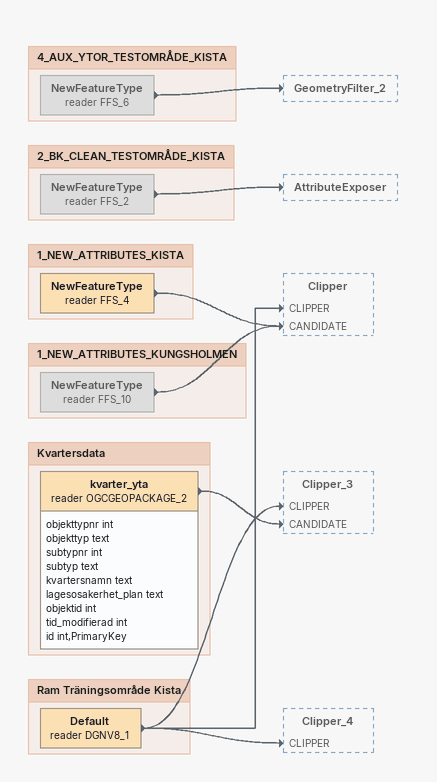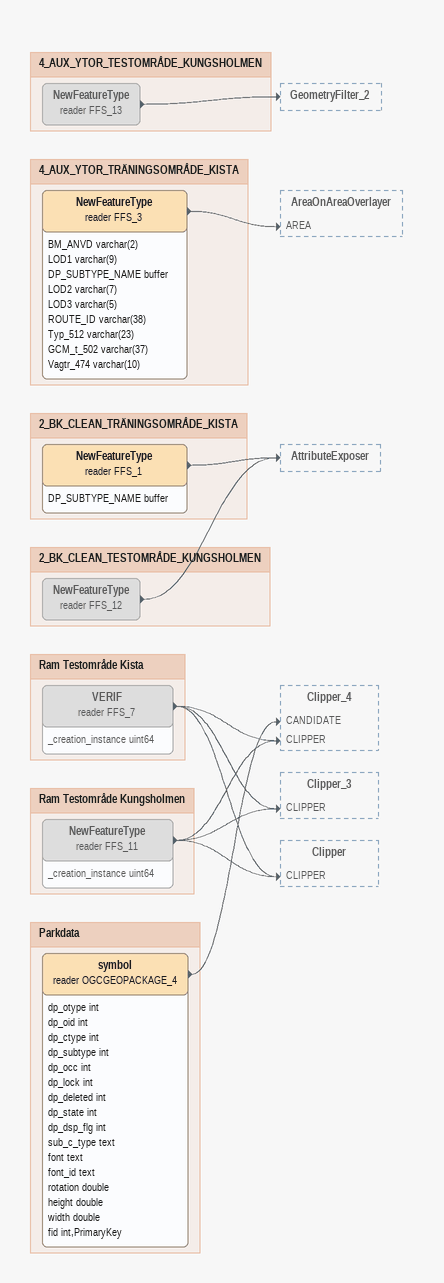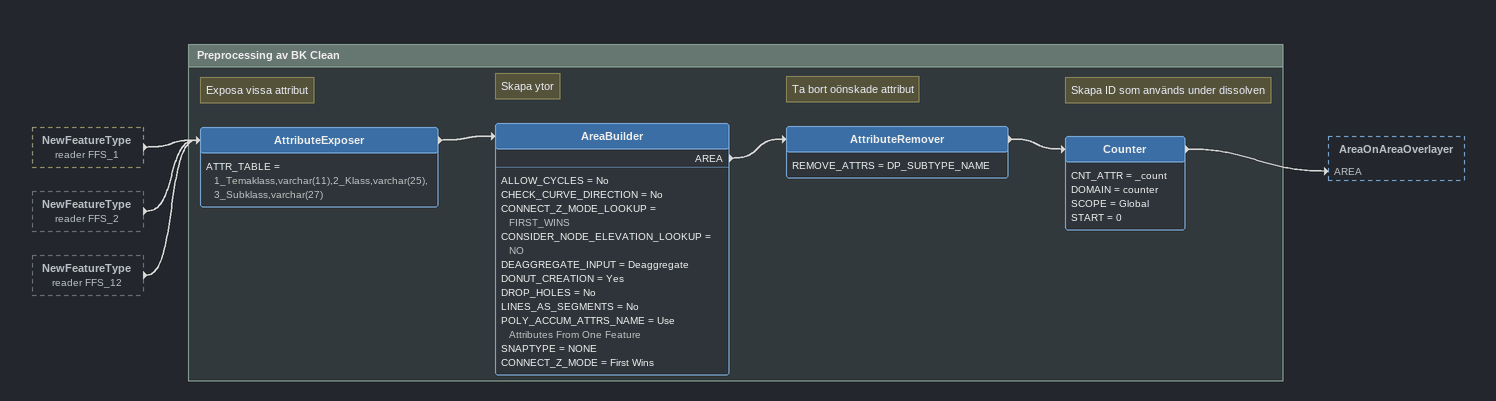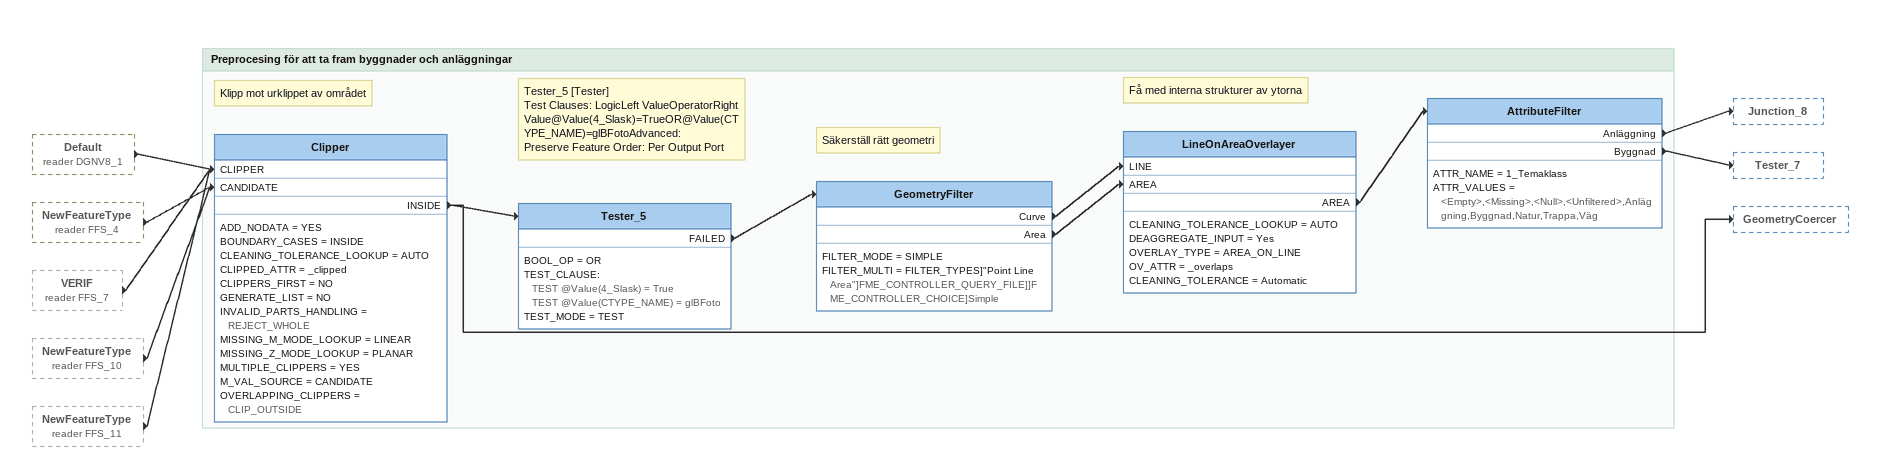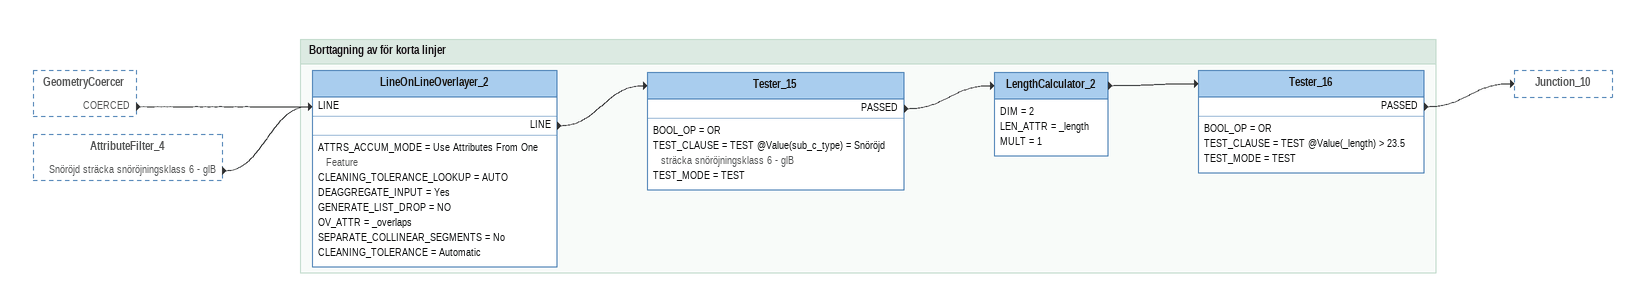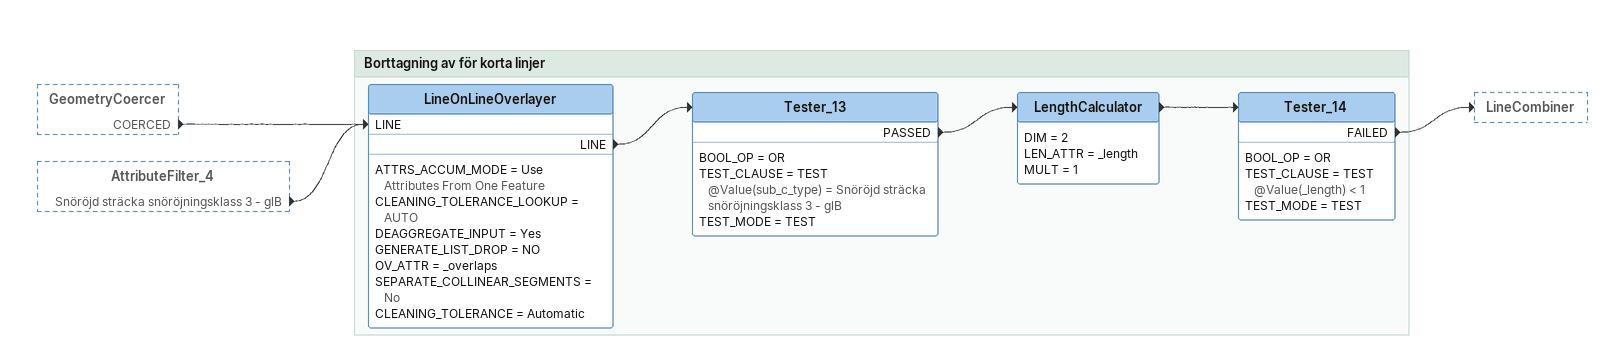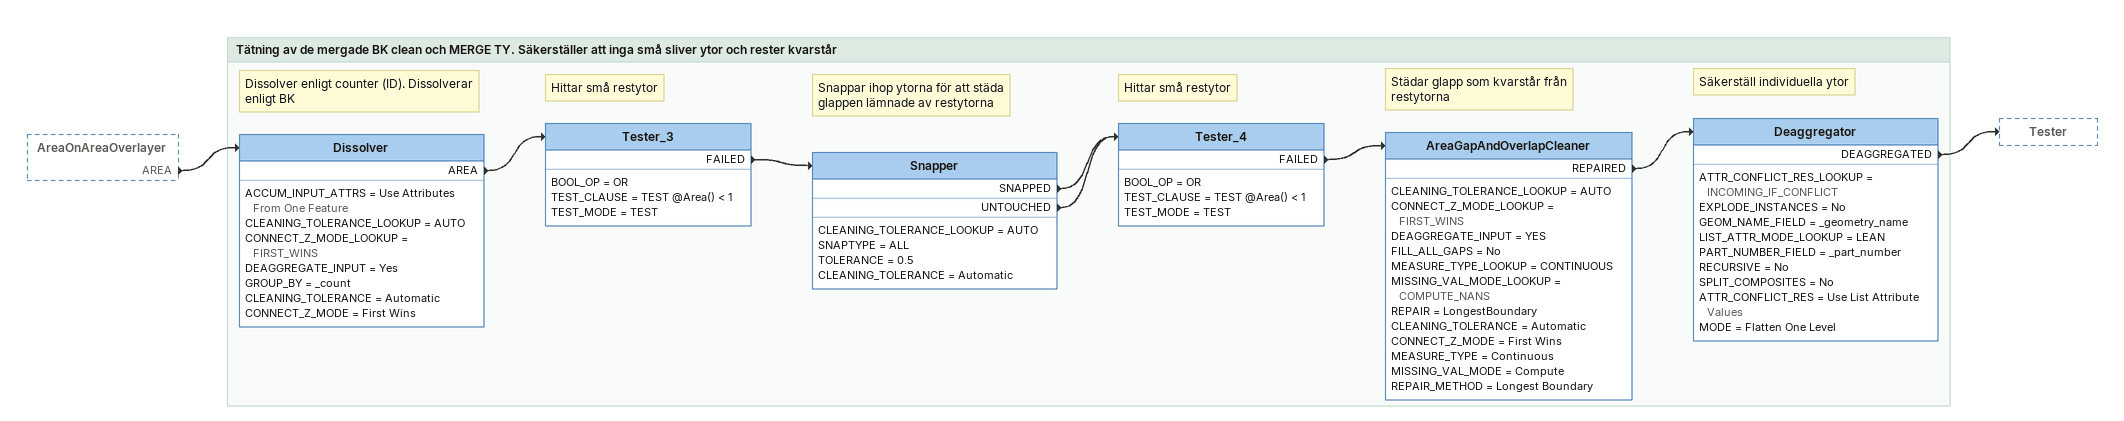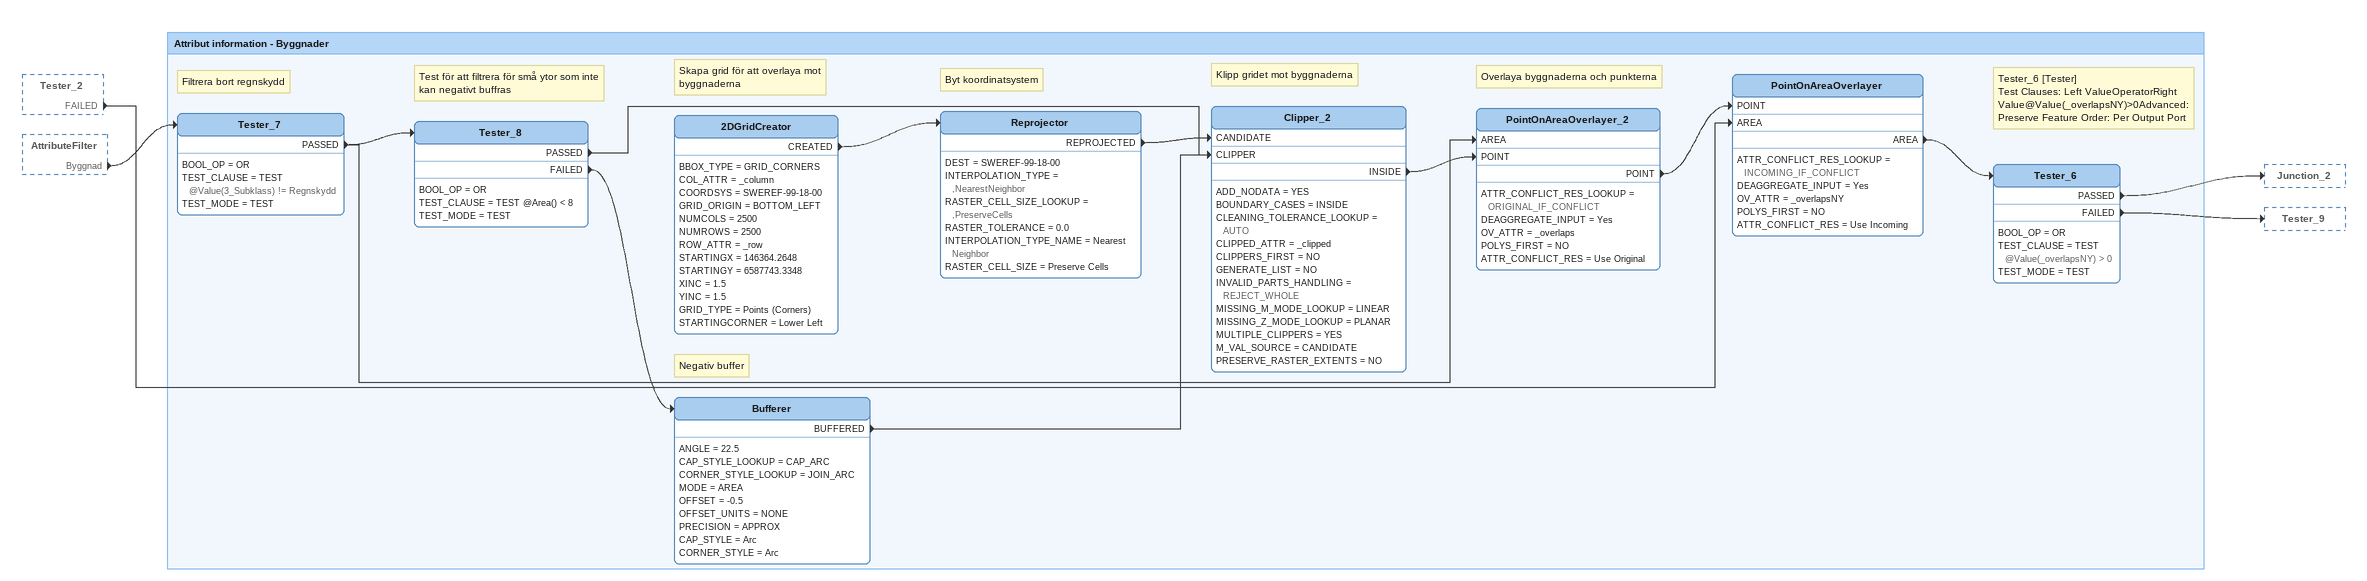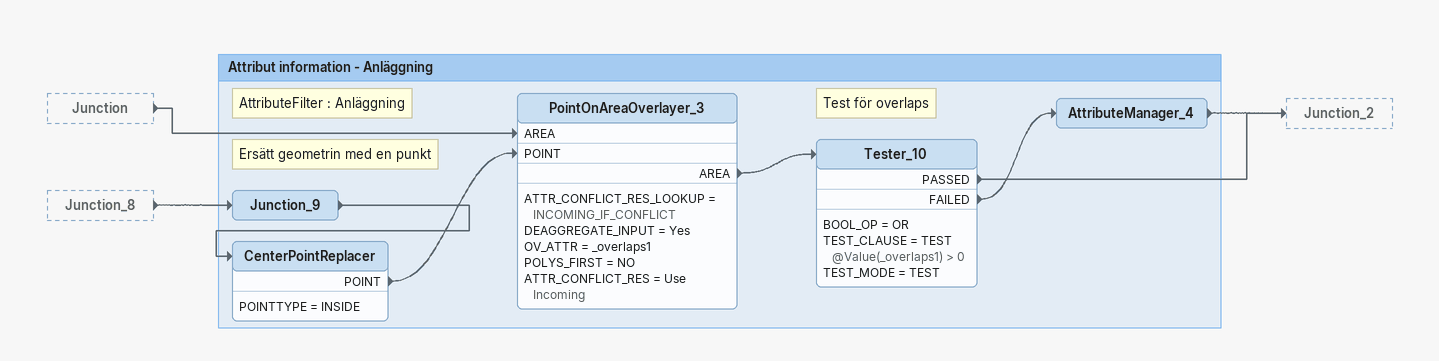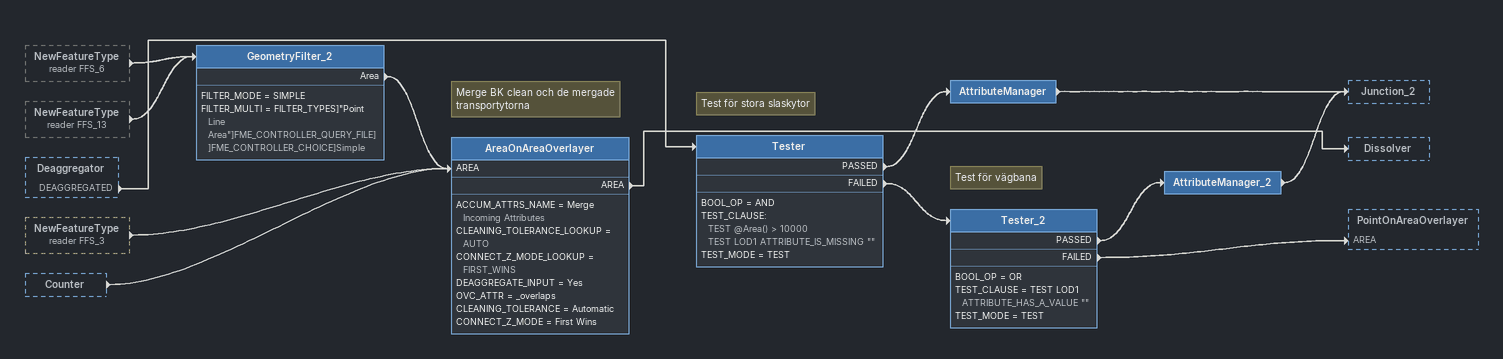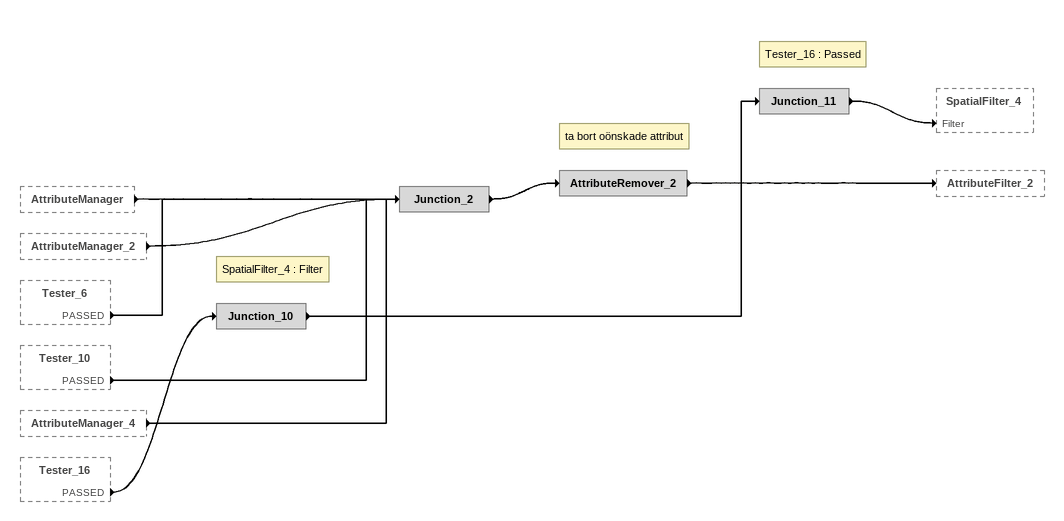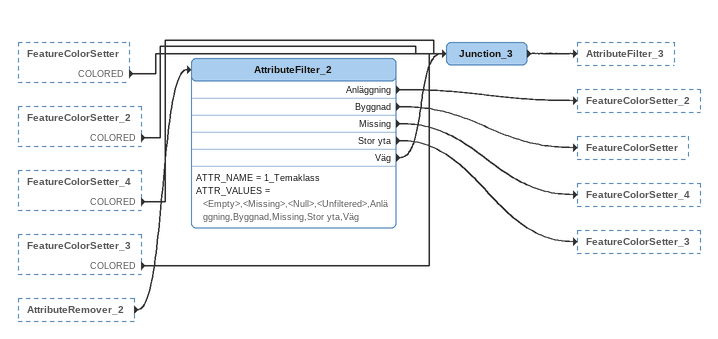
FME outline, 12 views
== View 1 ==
Bookmark: 4_AUX_YTOR_TESTOMRÅDE_KISTA
NewFeatureType (reader FFS_6) [off]
    -> GeometryFilter_2

Bookmark: 2_BK_CLEAN_TESTOMRÅDE_KISTA
NewFeatureType (reader FFS_2) [off]
    -> AttributeExposer

Bookmark: 1_NEW_ATTRIBUTES_KISTA
NewFeatureType (reader FFS_4)
    -> Clipper [CANDIDATE]

Bookmark: 1_NEW_ATTRIBUTES_KUNGSHOLMEN
NewFeatureType (reader FFS_10) [off]
    -> Clipper [CANDIDATE]

Bookmark: Kvartersdata
kvarter_yta (reader OGCGEOPACKAGE_2)
    attributes: objekttypnr int, objekttyp text, subtypnr int, subtyp text, kvartersnamn text, lagesosakerhet_plan text, objektid int, tid_modifierad int, id int,PrimaryKey
    -> Clipper_3 [CANDIDATE]

Bookmark: Ram Träningsområde Kista
Default (reader DGNV8_1)
    -> Clipper [CLIPPER]
    -> Clipper_3 [CLIPPER]
    -> Clipper_4 [CLIPPER]

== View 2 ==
Bookmark: 4_AUX_YTOR_TESTOMRÅDE_KUNGSHOLMEN
NewFeatureType (reader FFS_13) [off]
    -> GeometryFilter_2

Bookmark: 4_AUX_YTOR_TRÄNINGSOMRÅDE_KISTA
NewFeatureType (reader FFS_3)
    attributes: BM_ANVD varchar(2), LOD1 varchar(9), DP_SUBTYPE_NAME buffer, LOD2 varchar(7), LOD3 varchar(5), ROUTE_ID varchar(38), Typ_512 varchar(23), GCM_t_502 varchar(37), Vagtr_474 varchar(10)
    -> AreaOnAreaOverlayer [AREA]

Bookmark: 2_BK_CLEAN_TRÄNINGSOMRÅDE_KISTA
NewFeatureType (reader FFS_1)
    attributes: DP_SUBTYPE_NAME buffer
    -> AttributeExposer

Bookmark: 2_BK_CLEAN_TESTOMRÅDE_KUNGSHOLMEN
NewFeatureType (reader FFS_12) [off]
    -> AttributeExposer

Bookmark: Ram Testområde Kista
VERIF (reader FFS_7) [off]
    attributes: _creation_instance uint64
    -> Clipper_3 [CLIPPER]
    -> Clipper [CLIPPER]
    -> Clipper_4 [CLIPPER]

Bookmark: Ram Testområde Kungsholmen
NewFeatureType (reader FFS_11) [off]
    attributes: _creation_instance uint64
    -> Clipper_3 [CLIPPER]
    -> Clipper_4 [CLIPPER]
    -> Clipper [CLIPPER]

Bookmark: Parkdata
symbol (reader OGCGEOPACKAGE_4)
    attributes: dp_otype int, dp_oid int, dp_ctype int, dp_subtype int, dp_occ int, dp_lock int, dp_deleted int, dp_state int, dp_dsp_flg int, sub_c_type text, font text, font_id text, rotation double, height double, width double, fid int,PrimaryKey
    -> Clipper_4 [CANDIDATE]

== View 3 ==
NewFeatureType (reader FFS_1) [outside]
    -> AttributeExposer
NewFeatureType (reader FFS_2) [outside]
    -> AttributeExposer
NewFeatureType (reader FFS_12) [outside]
    -> AttributeExposer

Bookmark: Preprocessing av BK Clean
Note: Exposa vissa attribut
AttributeExposer
    ATTR_TABLE = 1_Temaklass,varchar(11),2_Klass,varchar(25),3_Subklass,varchar(27)
    -> AreaBuilder
Note: Skapa ytor
AreaBuilder
    ALLOW_CYCLES = No
    CHECK_CURVE_DIRECTION = No
    CONNECT_Z_MODE_LOOKUP = FIRST_WINS
    CONSIDER_NODE_ELEVATION_LOOKUP = NO
    DEAGGREGATE_INPUT = Deaggregate
    DONUT_CREATION = Yes
    DROP_HOLES = No
    LINES_AS_SEGMENTS = No
    POLY_ACCUM_ATTRS_NAME = Use Attributes From One Feature
    SNAPTYPE = NONE
    CONNECT_Z_MODE = First Wins
    AREA -> AttributeRemover
Note: Ta bort oönskade attribut
AttributeRemover
    REMOVE_ATTRS = DP_SUBTYPE_NAME
    -> Counter
Note: Skapa ID som används under dissolven
Counter
    CNT_ATTR = _count
    DOMAIN = counter
    SCOPE = Global
    START = 0
    -> AreaOnAreaOverlayer [AREA]

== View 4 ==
Default (reader DGNV8_1) [outside]
    -> Clipper [CLIPPER]
NewFeatureType (reader FFS_4) [outside]
    -> Clipper [CANDIDATE]
VERIF (reader FFS_7) [outside]
    -> Clipper [CLIPPER]
NewFeatureType (reader FFS_10) [outside]
    -> Clipper [CANDIDATE]
NewFeatureType (reader FFS_11) [outside]
    -> Clipper [CLIPPER]

Bookmark: Preprocesing för att ta fram byggnader och anläggningar
Note: Klipp mot urklippet av området
Clipper
    ADD_NODATA = YES
    BOUNDARY_CASES = INSIDE
    CLEANING_TOLERANCE_LOOKUP = AUTO
    CLIPPED_ATTR = _clipped
    CLIPPERS_FIRST = NO
    GENERATE_LIST = NO
    INVALID_PARTS_HANDLING = REJECT_WHOLE
    MISSING_M_MODE_LOOKUP = LINEAR
    MISSING_Z_MODE_LOOKUP = PLANAR
    MULTIPLE_CLIPPERS = YES
    M_VAL_SOURCE = CANDIDATE
    OVERLAPPING_CLIPPERS = CLIP_OUTSIDE
    INSIDE -> Tester_5
    INSIDE -> GeometryCoercer
Note: Tester_5 [Tester] / Test Clauses: LogicLeft ValueOperatorRight Value@Value(4_Slask)=TrueOR@Value(CTYPE_NAME)=glBFotoAdvanced: / Preserve Feature Order: Per Output Port
Tester_5
    BOOL_OP = OR
    TEST_CLAUSE:
      TEST @Value(4_Slask) = True
      TEST @Value(CTYPE_NAME) = glBFoto
    TEST_MODE = TEST
    FAILED -> GeometryFilter
Note: Säkerställ rätt geometri
GeometryFilter
    FILTER_MODE = SIMPLE
    FILTER_MULTI = FILTER_TYPES]"Point Line Area"]FME_CONTROLLER_QUERY_FILE]]FME_CONTROLLER_CHOICE]Simple
    Curve -> LineOnAreaOverlayer [LINE]
    Area -> LineOnAreaOverlayer [AREA]
Note: Få med interna strukturer av ytorna
LineOnAreaOverlayer
    CLEANING_TOLERANCE_LOOKUP = AUTO
    DEAGGREGATE_INPUT = Yes
    OVERLAY_TYPE = AREA_ON_LINE
    OV_ATTR = _overlaps
    CLEANING_TOLERANCE = Automatic
    AREA -> AttributeFilter
AttributeFilter
    ATTR_NAME = 1_Temaklass
    ATTR_VALUES = <Empty>,<Missing>,<Null>,<Unfiltered>,Anläggning,Byggnad,Natur,Trappa,Väg
    Anläggning -> Junction_8
    Byggnad -> Tester_7

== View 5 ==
GeometryCoercer [outside]
    COERCED -> LineOnLineOverlayer_2 [LINE]
AttributeFilter_4 [outside]
    Snöröjd sträcka snöröjningsklass 6 - glB -> LineOnLineOverlayer_2 [LINE]

Bookmark: Borttagning av för korta linjer
LineOnLineOverlayer_2
    ATTRS_ACCUM_MODE = Use Attributes From One Feature
    CLEANING_TOLERANCE_LOOKUP = AUTO
    DEAGGREGATE_INPUT = Yes
    GENERATE_LIST_DROP = NO
    OV_ATTR = _overlaps
    SEPARATE_COLLINEAR_SEGMENTS = No
    CLEANING_TOLERANCE = Automatic
    LINE -> Tester_15
Tester_15
    BOOL_OP = OR
    TEST_CLAUSE = TEST @Value(sub_c_type) = Snöröjd sträcka snöröjningsklass 6 - glB
    TEST_MODE = TEST
    PASSED -> LengthCalculator_2
LengthCalculator_2
    DIM = 2
    LEN_ATTR = _length
    MULT = 1
    -> Tester_16
Tester_16
    BOOL_OP = OR
    TEST_CLAUSE = TEST @Value(_length) > 23.5
    TEST_MODE = TEST
    PASSED -> Junction_10

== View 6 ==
GeometryCoercer [outside]
    COERCED -> LineOnLineOverlayer [LINE]
AttributeFilter_4 [outside]
    Snöröjd sträcka snöröjningsklass 3 - glB -> LineOnLineOverlayer [LINE]

Bookmark: Borttagning av för korta linjer
LineOnLineOverlayer
    ATTRS_ACCUM_MODE = Use Attributes From One Feature
    CLEANING_TOLERANCE_LOOKUP = AUTO
    DEAGGREGATE_INPUT = Yes
    GENERATE_LIST_DROP = NO
    OV_ATTR = _overlaps
    SEPARATE_COLLINEAR_SEGMENTS = No
    CLEANING_TOLERANCE = Automatic
    LINE -> Tester_13
Tester_13
    BOOL_OP = OR
    TEST_CLAUSE = TEST @Value(sub_c_type) = Snöröjd sträcka snöröjningsklass 3 - glB
    TEST_MODE = TEST
    PASSED -> LengthCalculator
LengthCalculator
    DIM = 2
    LEN_ATTR = _length
    MULT = 1
    -> Tester_14
Tester_14
    BOOL_OP = OR
    TEST_CLAUSE = TEST @Value(_length) < 1
    TEST_MODE = TEST
    FAILED -> LineCombiner

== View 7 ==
AreaOnAreaOverlayer [outside]
    AREA -> Dissolver

Bookmark: Tätning av de mergade BK clean och MERGE TY. Säkerställer att inga små sliver ytor och rester kvarstår
Note: Dissolver enligt counter (ID). Dissolverar enligt BK
Dissolver
    ACCUM_INPUT_ATTRS = Use Attributes From One Feature
    CLEANING_TOLERANCE_LOOKUP = AUTO
    CONNECT_Z_MODE_LOOKUP = FIRST_WINS
    DEAGGREGATE_INPUT = Yes
    GROUP_BY = _count
    CLEANING_TOLERANCE = Automatic
    CONNECT_Z_MODE = First Wins
    AREA -> Tester_3
Note: Hittar små restytor
Tester_3
    BOOL_OP = OR
    TEST_CLAUSE = TEST @Area() < 1
    TEST_MODE = TEST
    FAILED -> Snapper
Note: Snappar ihop ytorna för att städa glappen lämnade av restytorna
Snapper
    CLEANING_TOLERANCE_LOOKUP = AUTO
    SNAPTYPE = ALL
    TOLERANCE = 0.5
    CLEANING_TOLERANCE = Automatic
    SNAPPED -> Tester_4
    UNTOUCHED -> Tester_4
Note: Hittar små restytor
Tester_4
    BOOL_OP = OR
    TEST_CLAUSE = TEST @Area() < 1
    TEST_MODE = TEST
    FAILED -> AreaGapAndOverlapCleaner
Note: Städar glapp som kvarstår från restytorna
AreaGapAndOverlapCleaner
    CLEANING_TOLERANCE_LOOKUP = AUTO
    CONNECT_Z_MODE_LOOKUP = FIRST_WINS
    DEAGGREGATE_INPUT = YES
    FILL_ALL_GAPS = No
    MEASURE_TYPE_LOOKUP = CONTINUOUS
    MISSING_VAL_MODE_LOOKUP = COMPUTE_NANS
    REPAIR = LongestBoundary
    CLEANING_TOLERANCE = Automatic
    CONNECT_Z_MODE = First Wins
    MEASURE_TYPE = Continuous
    MISSING_VAL_MODE = Compute
    REPAIR_METHOD = Longest Boundary
    REPAIRED -> Deaggregator
Note: Säkerställ individuella ytor
Deaggregator
    ATTR_CONFLICT_RES_LOOKUP = INCOMING_IF_CONFLICT
    EXPLODE_INSTANCES = No
    GEOM_NAME_FIELD = _geometry_name
    LIST_ATTR_MODE_LOOKUP = LEAN
    PART_NUMBER_FIELD = _part_number
    RECURSIVE = No
    SPLIT_COMPOSITES = No
    ATTR_CONFLICT_RES = Use List Attribute Values
    MODE = Flatten One Level
    DEAGGREGATED -> Tester

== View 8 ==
Tester_2 [outside]
    FAILED -> PointOnAreaOverlayer [AREA]
AttributeFilter [outside]
    Byggnad -> Tester_7

Bookmark: Attribut information - Byggnader
Note: Filtrera bort regnskydd
Tester_7
    BOOL_OP = OR
    TEST_CLAUSE = TEST @Value(3_Subklass) != Regnskydd
    TEST_MODE = TEST
    PASSED -> PointOnAreaOverlayer_2 [AREA]
    PASSED -> Tester_8
Note: Test för att filtrera för små ytor som inte kan negativt buffras
Tester_8
    BOOL_OP = OR
    TEST_CLAUSE = TEST @Area() < 8
    TEST_MODE = TEST
    PASSED -> Clipper_2 [CLIPPER]
    FAILED -> Bufferer
Note: Negativ buffer
Bufferer
    ANGLE = 22.5
    CAP_STYLE_LOOKUP = CAP_ARC
    CORNER_STYLE_LOOKUP = JOIN_ARC
    MODE = AREA
    OFFSET = -0.5
    OFFSET_UNITS = NONE
    PRECISION = APPROX
    CAP_STYLE = Arc
    CORNER_STYLE = Arc
    BUFFERED -> Clipper_2 [CLIPPER]
Note: Skapa grid för att overlaya mot byggnaderna
2DGridCreator
    BBOX_TYPE = GRID_CORNERS
    COL_ATTR = _column
    COORDSYS = SWEREF-99-18-00
    GRID_ORIGIN = BOTTOM_LEFT
    NUMCOLS = 2500
    NUMROWS = 2500
    ROW_ATTR = _row
    STARTINGX = 146364.2648
    STARTINGY = 6587743.3348
    XINC = 1.5
    YINC = 1.5
    GRID_TYPE = Points (Corners)
    STARTINGCORNER = Lower Left
    CREATED -> Reprojector
Note: Byt koordinatsystem
Reprojector
    DEST = SWEREF-99-18-00
    INTERPOLATION_TYPE = ,NearestNeighbor
    RASTER_CELL_SIZE_LOOKUP = ,PreserveCells
    RASTER_TOLERANCE = 0.0
    INTERPOLATION_TYPE_NAME = Nearest Neighbor
    RASTER_CELL_SIZE = Preserve Cells
    REPROJECTED -> Clipper_2 [CANDIDATE]
Note: Klipp gridet mot byggnaderna
Clipper_2
    ADD_NODATA = YES
    BOUNDARY_CASES = INSIDE
    CLEANING_TOLERANCE_LOOKUP = AUTO
    CLIPPED_ATTR = _clipped
    CLIPPERS_FIRST = NO
    GENERATE_LIST = NO
    INVALID_PARTS_HANDLING = REJECT_WHOLE
    MISSING_M_MODE_LOOKUP = LINEAR
    MISSING_Z_MODE_LOOKUP = PLANAR
    MULTIPLE_CLIPPERS = YES
    M_VAL_SOURCE = CANDIDATE
    PRESERVE_RASTER_EXTENTS = NO
    INSIDE -> PointOnAreaOverlayer_2 [POINT]
Note: Overlaya byggnaderna och punkterna
PointOnAreaOverlayer_2
    ATTR_CONFLICT_RES_LOOKUP = ORIGINAL_IF_CONFLICT
    DEAGGREGATE_INPUT = Yes
    OV_ATTR = _overlaps
    POLYS_FIRST = NO
    ATTR_CONFLICT_RES = Use Original
    POINT -> PointOnAreaOverlayer [POINT]
PointOnAreaOverlayer
    ATTR_CONFLICT_RES_LOOKUP = INCOMING_IF_CONFLICT
    DEAGGREGATE_INPUT = Yes
    OV_ATTR = _overlapsNY
    POLYS_FIRST = NO
    ATTR_CONFLICT_RES = Use Incoming
    AREA -> Tester_6
Note: Tester_6 [Tester] / Test Clauses: Left ValueOperatorRight Value@Value(_overlapsNY)>0Advanced: / Preserve Feature Order: Per Output Port
Tester_6
    BOOL_OP = OR
    TEST_CLAUSE = TEST @Value(_overlapsNY) > 0
    TEST_MODE = TEST
    PASSED -> Junction_2
    FAILED -> Tester_9

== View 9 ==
Junction [outside]
    -> PointOnAreaOverlayer_3 [AREA]
Junction_8 [outside]
    -> Junction_9

Bookmark: Attribut information - Anläggning
Note: AttributeFilter : Anläggning
Junction_9
    -> CenterPointReplacer
Note: Ersätt geometrin med en punkt
CenterPointReplacer
    POINTTYPE = INSIDE
    POINT -> PointOnAreaOverlayer_3 [POINT]
PointOnAreaOverlayer_3
    ATTR_CONFLICT_RES_LOOKUP = INCOMING_IF_CONFLICT
    DEAGGREGATE_INPUT = Yes
    OV_ATTR = _overlaps1
    POLYS_FIRST = NO
    ATTR_CONFLICT_RES = Use Incoming
    AREA -> Tester_10
Note: Test för overlaps
Tester_10
    BOOL_OP = OR
    TEST_CLAUSE = TEST @Value(_overlaps1) > 0
    TEST_MODE = TEST
    PASSED -> Junction_2
    FAILED -> AttributeManager_4
AttributeManager_4
    -> Junction_2

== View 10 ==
NewFeatureType (reader FFS_6) [outside]
    -> GeometryFilter_2
NewFeatureType (reader FFS_13) [outside]
    -> GeometryFilter_2
Deaggregator [outside]
    DEAGGREGATED -> Tester
NewFeatureType (reader FFS_3) [outside]
    -> AreaOnAreaOverlayer [AREA]
Counter [outside]
    -> AreaOnAreaOverlayer [AREA]
GeometryFilter_2
    FILTER_MODE = SIMPLE
    FILTER_MULTI = FILTER_TYPES]"Point Line Area"]FME_CONTROLLER_QUERY_FILE]]FME_CONTROLLER_CHOICE]Simple
    Area -> AreaOnAreaOverlayer [AREA]
Note: Merge BK clean och de mergade transportytorna
AreaOnAreaOverlayer
    ACCUM_ATTRS_NAME = Merge Incoming Attributes
    CLEANING_TOLERANCE_LOOKUP = AUTO
    CONNECT_Z_MODE_LOOKUP = FIRST_WINS
    DEAGGREGATE_INPUT = Yes
    OVC_ATTR = _overlaps
    CLEANING_TOLERANCE = Automatic
    CONNECT_Z_MODE = First Wins
    AREA -> Dissolver
Note: Test för stora slaskytor
Tester
    BOOL_OP = AND
    TEST_CLAUSE:
      TEST @Area() > 10000
      TEST LOD1 ATTRIBUTE_IS_MISSING ""
    TEST_MODE = TEST
    PASSED -> AttributeManager
    FAILED -> Tester_2
AttributeManager
    -> Junction_2
Note: Test för vägbana
Tester_2
    BOOL_OP = OR
    TEST_CLAUSE = TEST LOD1 ATTRIBUTE_HAS_A_VALUE ""
    TEST_MODE = TEST
    PASSED -> AttributeManager_2
    FAILED -> PointOnAreaOverlayer [AREA]
AttributeManager_2
    -> Junction_2

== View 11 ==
AttributeManager [outside]
    -> Junction_2
AttributeManager_2 [outside]
    -> Junction_2
Tester_6 [outside]
    PASSED -> Junction_2
Tester_10 [outside]
    PASSED -> Junction_2
AttributeManager_4 [outside]
    -> Junction_2
Tester_16 [outside]
    PASSED -> Junction_10
Note: SpatialFilter_4 : Filter
Junction_10
    -> Junction_11
Note: Tester_16 : Passed
Junction_11
    -> SpatialFilter_4 [Filter]
Junction_2
    -> AttributeRemover_2
Note: ta bort oönskade attribut
AttributeRemover_2
    -> AttributeFilter_2

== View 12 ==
FeatureColorSetter [outside]
    COLORED -> Junction_3
FeatureColorSetter_2 [outside]
    COLORED -> Junction_3
FeatureColorSetter_4 [outside]
    COLORED -> Junction_3
FeatureColorSetter_3 [outside]
    COLORED -> Junction_3
AttributeRemover_2 [outside]
    -> AttributeFilter_2
AttributeFilter_2
    ATTR_NAME = 1_Temaklass
    ATTR_VALUES = <Empty>,<Missing>,<Null>,<Unfiltered>,Anläggning,Byggnad,Missing,Stor yta,Väg
    Anläggning -> FeatureColorSetter_2
    Byggnad -> FeatureColorSetter
    Missing -> FeatureColorSetter_4
    Stor yta -> FeatureColorSetter_3
    Väg -> Junction_3
Junction_3
    -> AttributeFilter_3
